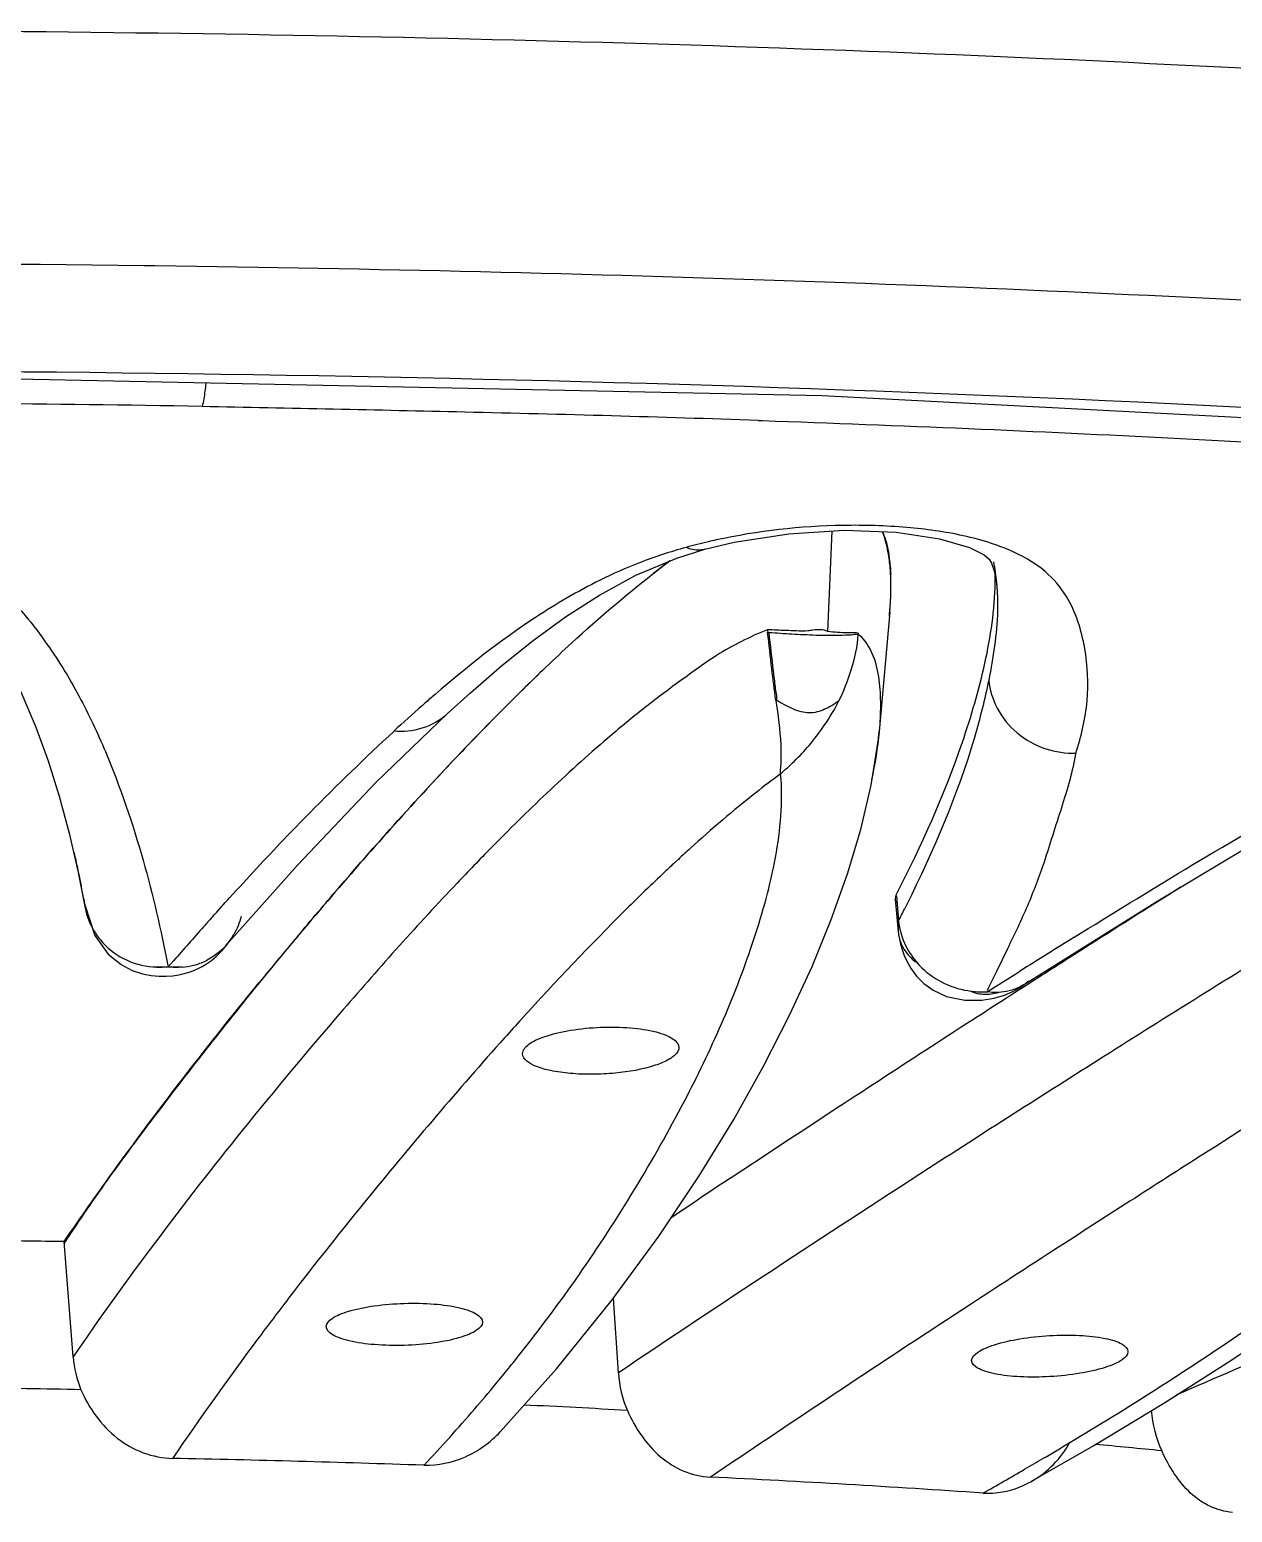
# Model space of a CAD drawing. Header units: millimetres. Extents: x 601 to 1195, y -13 to 407.
# Drawn here: x 765.611 to 769.073, y 299.212 to 303.479 of the extents above; entities that cross this region are included whole.
import ezdxf

# ---------------------------------------------------------------- set-up
doc = ezdxf.new("R2010")
doc.units = ezdxf.units.MM
doc.header["$LTSCALE"] = 0.1

msp = doc.modelspace()

# ---------------------------------------------------------------- linework, layer by layer
for p, q in [((765.9713, 302.7996), (765.9408, 302.8)), ((766.0928, 302.7979), (765.9713, 302.7996)), ((767.7087, 302.3548), (767.7208, 302.3543)), ((767.9201, 302.0364), (767.908, 301.7467)), ((768.0663, 302.0344), (768.0687, 302.0284)), ((767.4739, 301.9585), (767.5548, 301.984)), ((767.5548, 301.984), (767.5546, 301.9839)), ((767.3565, 301.9092), (767.4739, 301.9585)), ((768.3889, 301.9192), (768.3951, 301.8806)), ((768.3945, 301.8881), (768.3957, 301.8741)), ((768.087, 301.8041), (768.0564, 301.4593)), ((767.7358, 301.7451), (767.7398, 301.7448)), ((766.8799, 301.5708), (766.9701, 301.6492)), ((767.0972, 301.6445), (767.0873, 301.6351)), ((766.778, 301.5663), (766.7703, 301.5596)), ((766.8139, 301.5109), (766.8799, 301.5708)), ((766.6087, 301.3134), (766.814, 301.5109)), ((766.814, 301.5109), (766.8139, 301.5109)), ((766.908, 301.4568), (766.8898, 301.4379)), ((768.0338, 301.305), (768.0536, 301.4316)), ((768.0536, 301.4316), (768.0564, 301.4593)), ((765.7247, 301.1667), (765.7505, 301.0541)), ((767.4785, 301.0917), (767.4686, 301.0826)), ((765.7505, 301.0541), (765.7701, 300.9557)), ((765.7672, 300.9771), (765.7688, 300.9632)), ((765.7688, 300.9632), (765.7701, 300.9557)), ((765.7689, 300.9632), (765.799, 300.8724)), ((768.103, 300.9769), (768.1113, 300.8839)), ((768.1033, 300.9769), (768.1057, 300.9894)), ((768.106, 300.9871), (768.1123, 300.9143)), ((768.1359, 300.9614), (768.1301, 300.9497)), ((768.1123, 300.9143), (768.1112, 300.8846)), ((768.1112, 300.8846), (768.1125, 300.8744)), ((768.4257, 300.8341), (768.394, 300.7687)), ((768.6443, 300.834), (768.6034, 300.8079)), ((766.01, 300.7819), (766.0255, 300.7998)), ((766.0499, 300.7814), (765.9658, 300.7815)), ((766.0706, 300.7673), (766.0839, 300.7721)), ((766.0839, 300.7721), (766.0961, 300.7775)), ((768.394, 300.7687), (768.3714, 300.7225)), ((768.389, 300.7241), (768.4496, 300.7621)), ((768.4496, 300.7621), (768.4615, 300.7696)), ((768.3714, 300.7225), (768.3673, 300.7141)), ((768.3678, 300.7108), (768.389, 300.7241)), ((768.408, 300.7093), (768.401, 300.7082)), ((768.417, 300.7012), (768.4413, 300.7116)), ((768.4729, 300.7306), (768.4782, 300.7346)), ((768.4867, 300.7413), (768.4839, 300.739)), ((768.3876, 300.6925), (768.417, 300.7012)), ((767.488, 300.3804), (767.5026, 300.4083)), ((768.8096, 300.1278), (768.8047, 300.1246)), ((765.736, 299.6597), (765.7102, 299.9914)), ((767.1278, 299.6256), (767.2881, 299.8235)), ((767.3059, 299.6135), (767.2921, 299.829)), ((768.3225, 299.8127), (768.2477, 299.7637)), ((766.9522, 299.5808), (766.972, 299.6048)), ((766.9659, 299.4442), (767.1278, 299.6256)), ((768.6744, 299.4051), (768.8757, 299.5269)), ((768.4951, 299.3016), (768.6744, 299.4051))]:
    msp.add_line(p, q)
for points in [[(758.2401, 302.2278), (760.5613, 302.3807), (762.9754, 302.4614), (765.4342, 302.477), (767.8921, 302.4269), (770.2831, 302.3018), (772.5583, 302.1014), (774.6471, 301.8305)], [(767.5546, 301.9839), (767.6391, 302.0043), (767.7962, 302.0289), (767.9558, 302.0386), (768.1057, 302.0329), (768.2299, 302.0142), (768.3164, 301.9892)], [(768.3164, 301.9892), (768.3591, 301.968), (768.3735, 301.9555), (768.3804, 301.9443), (768.3889, 301.9192)], [(765.33, 301.9439), (765.395, 301.8827), (765.4512, 301.815), (765.5009, 301.7404), (765.5461, 301.658), (765.589, 301.567), (765.6286, 301.4725), (765.6641, 301.3753), (765.696, 301.2736), (765.7247, 301.1667)], [(766.9701, 301.6492), (767.0604, 301.7216), (767.1535, 301.7891), (767.2517, 301.8522), (767.3565, 301.9092)], [(768.4722, 300.7309), (768.8591, 300.9722), (769.2879, 301.229), (769.722, 301.4716)], [(766.1769, 300.8444), (766.3821, 301.0752), (766.6087, 301.3134)], [(767.2881, 299.8235), (767.4234, 300.0078), (767.5387, 300.1805), (767.6379, 300.343), (767.7237, 300.4965), (767.7985, 300.6429), (767.8633, 300.7835), (767.9187, 300.9189), (767.9652, 301.0497), (768.0037, 301.1775), (768.0338, 301.305)], [(768.1125, 300.8744), (768.1148, 300.862), (768.1182, 300.8473), (768.1228, 300.8317), (768.1288, 300.8152), (768.137, 300.7969)], [(765.799, 300.8724), (765.8376, 300.8191), (765.8742, 300.7889)], [(766.1654, 300.8295), (766.1705, 300.8353), (766.1752, 300.841), (766.1796, 300.8466), (766.1836, 300.8519)], [(765.8742, 300.7889), (765.9064, 300.772), (765.9357, 300.7623)], [(766.0961, 300.7775), (766.1074, 300.7833), (766.1175, 300.7893), (766.1264, 300.7952), (766.1343, 300.8009), (766.1414, 300.8066), (766.1479, 300.8122), (766.1541, 300.818), (766.1599, 300.8237), (766.1654, 300.8295)], [(768.137, 300.7969), (768.1488, 300.7764), (768.1645, 300.7552), (768.185, 300.7343), (768.2122, 300.7147)], [(765.9357, 300.7623), (765.9612, 300.7573), (765.9836, 300.7553), (766.0041, 300.7553), (766.0231, 300.7568), (766.0404, 300.7595), (766.0562, 300.763), (766.0706, 300.7673)], [(768.2122, 300.7147), (768.2502, 300.6973), (768.3029, 300.6864)], [(768.4413, 300.7116), (768.4585, 300.7211), (768.4729, 300.7306)], [(768.8757, 299.5269), (769.0586, 299.6431), (769.2258, 299.7542), (769.3795, 299.8608), (769.5212, 299.9632), (769.6523, 300.0616), (769.774, 300.1565), (769.8879, 300.2484), (769.9949, 300.3378), (770.0951, 300.4246), (770.1876, 300.5078), (770.2719, 300.5867), (770.348, 300.6607), (770.4169, 300.7303)], [(768.3029, 300.6864), (768.3518, 300.6867), (768.3876, 300.6925)]]:
    msp.add_lwpolyline(points)
for centre, radius, start, end in [((764.7423, 209.6224), 93.1852, 89.263106, 90.737446), ((765.0125, 244.3721), 58.0331, 88.918878, 89.561157), ((759.6007, -19.4351), 321.8957, 88.707136, 88.841765), ((765.0139, 222.1414), 80.2586, 88.075834, 88.679401), ((767.8087, 301.9371), 0.2754, 19.5625, 20.6884), ((767.7957, 301.9325), 0.2892, 19.3589, 19.5696), ((768.1957, 301.4297), 0.6, 67.2573, 69.6723), ((768.5314, 300.4765), 1.8254, 126.1559, 127.0578), ((768.8983, 299.9951), 2.4305, 126.4345, 126.9424), ((769.0137, 299.8423), 2.622, 126.9506, 127.9308), ((768.3622, 300.7027), 1.543, 127.1053, 127.5862), ((767.469, 301.8795), 0.6214, 1.1509, 3.0146), ((767.5012, 301.8849), 0.5893, 0.6845, 2.6493), ((767.7021, 301.8944), 0.6883, 359.4637, 1.9352), ((767.2023, 301.8813), 0.8883, 357.1343, 359.9677), ((767.2996, 301.8791), 0.7908, 356.9399, 359.7864), ((767.4086, 301.8782), 0.6818, 359.8275, 1.1557), ((767.284, 301.8818), 0.8065, 359.9302, 0.7237), ((767.1337, 301.8876), 0.9571, 354.2647, 355.7524), ((767.1505, 301.8872), 0.9402, 354.9299, 355.698), ((767.1918, 301.8842), 0.8988, 355.6945, 356.9843), ((767.2286, 301.8804), 0.8619, 355.7616, 357.1067), ((767.1144, 301.8904), 0.9765, 354.211, 354.9298), ((768.3462, 301.816), 0.6146, 185.9143, 186.624), ((768.1123, 306.8917), 5.1604, 265.8605, 266.222), ((768.0518, 305.9807), 4.2473, 266.2256, 266.6733), ((768.0165, 305.3792), 3.6448, 266.6789, 267.2071), ((771.4926, 297.0422), 6.3641, 133.68327, 134.49455), ((771.4537, 297.0776), 6.3116, 133.77305, 134.48825), ((772.6127, 295.9057), 7.9598, 134.51238, 135.9677), ((772.1201, 296.3989), 7.2627, 134.48649, 135.86013), ((761.8404, 300.2542), 3.9927, 11.5295, 12.3942), ((772.6341, 295.524), 7.9872, 135.48215, 136.48947), ((770.6511, 297.6536), 4.6782, 132.1352, 132.7003), ((761.2467, 300.1336), 4.5985, 10.5687, 11.5234), ((770.9014, 297.3831), 5.0468, 132.8584, 133.322), ((794.9447, 259.6053), 48.9031, 122.14416, 122.5344), ((775.3005, 292.719), 12.3013, 138.15163, 138.32727), ((763.8913, 303.0741), 4.7413, 332.9045, 333.3811), ((765.9753, 300.9925), 0.2085, 208.2896, 219.6201), ((777.6278, 290.6529), 15.4133, 138.34256, 138.82848), ((766.0312, 300.9715), 0.1934, 318.9419, 330.12), ((776.9297, 292.0118), 13.7738, 139.92456, 140.60311), ((776.5555, 292.3481), 13.2709, 139.99438, 140.54981), ((768.2329, 300.8946), 0.1221, 185.0127, 187.9761), ((794.6377, 259.0192), 49.2777, 121.87177, 122.08639), ((766.0362, 300.9703), 0.1893, 284.3086, 295.8757), ((768.3412, 300.9463), 0.2323, 221.7936, 225.8548), ((802.7415, 247.346), 63.4317, 122.56036, 122.681662), ((766.0334, 300.9809), 0.2002, 274.7034, 284.319), ((768.353, 300.9681), 0.2577, 263.0275, 273.2245), ((768.3951, 300.8531), 0.1446, 302.2522, 307.9076), ((774.33, 293.9934), 9.8693, 137.71596, 138.15209), ((776.8166, 291.7896), 13.192, 138.22714, 140.82419), ((793.0972, 262.4475), 44.8293, 122.03969, 122.57827), ((763.4578, 302.5055), 4.5561, 324.8263, 332.1974), ((799.0162, 252.4397), 56.8412, 122.83111, 123.90902), ((808.8883, 237.6052), 74.2656, 122.524375, 122.661057), ((776.303, 292.1847), 12.5443, 140.74155, 142.45722), ((807.2988, 240.0846), 71.3204, 122.665528, 122.870655), ((764.7555, 240.1543), 59.8447, 89.085916, 89.289416), ((805.0425, 243.5773), 67.1623, 122.871229, 123.143349), ((763.3047, 302.613), 4.7432, 321.3198, 324.8307), ((799.9772, 251.3113), 57.9172, 123.219191, 124.023086), ((766.0431, 299.684), 0.3081, 184.5363, 202.7006), ((763.2162, 302.6827), 4.8559, 320.6659, 321.33), ((767.6289, 299.6345), 0.3237, 183.7126, 203.441), ((764.7511, 251.1852), 48.3905, 88.80673, 89.17816), ((763.1569, 302.7317), 4.9328, 319.2224, 320.2997), ((763.0647, 302.812), 5.0551, 316.7447, 319.2163), ((764.9629, 256.8459), 42.7255, 86.82149, 87.22069), ((763.1993, 308.4308), 10.5141, 300.45089, 300.93149), ((765.7093, 266.9422), 32.601, 84.43658, 84.7742), ((764.8534, 242.8757), 56.504, 88.08078, 88.81388), ((763.132, 308.5452), 10.6469, 300.12316, 300.45121), ((765.4401, 256.1745), 43.1919, 86.1291, 87.17218), ((763.0432, 308.6987), 10.8243, 299.39322, 300.12205)]:
    msp.add_arc(centre, radius, start, end)
for points, knots in [([(781.4216, 300.4848), (781.3615, 300.6171), (781.211, 300.8058), (780.9535, 301.0223), (780.5912, 301.2688), (780.0071, 301.5604), (779.1555, 301.8821), (778.1145, 302.1861), (776.3713, 302.5885), (774.3864, 302.9018), (772.1903, 303.1464), (770.338, 303.3015), (768.3831, 303.411), (766.3589, 303.471), (764.3034, 303.4837), (761.6125, 303.4382), (759.6125, 303.3303), (758.3023, 303.222)], [0, 0, 0, 0, 0.018393, 0.029661, 0.042617, 0.073719, 0.112006, 0.15771, 0.210843, 0.338317, 0.411693, 0.490465, 0.573513, 0.659442, 0.7467, 0.833621, 1, 1, 1, 1]), ([(770.99, 302.5805), (770.6009, 302.6104), (768.9705, 302.7219), (767.3366, 302.7797), (766.0928, 302.7979)], [0, 0, 0, 0, 0.238799, 1, 1, 1, 1]), ([(758.8632, 302.2985), (760.8824, 302.446), (764.9217, 302.559), (768.9608, 302.4305), (770.967, 302.2722)], [0, 0, 0, 0, 0.501509, 1, 1, 1, 1]), ([(766.1182, 302.461), (766.1175, 302.4536), (766.1148, 302.4314), (766.1116, 302.4092), (766.1074, 302.3949)], [0, 0, 0, 0, 0.333001, 1, 1, 1, 1]), ([(767.7208, 302.3543), (768.116, 302.3408), (768.8954, 302.3072), (770.0443, 302.2402), (771.1501, 302.1553), (772.52, 302.0206), (774.0824, 301.8242), (775.2863, 301.6173), (775.8432, 301.5024)], [0, 0, 0, 0, 0.1451, 0.286256, 0.42227, 0.552039, 0.791322, 1, 1, 1, 1]), ([(765.2721, 302.026), (765.3207, 302.0077), (765.4055, 301.964), (765.54, 301.8666), (765.6538, 301.7297), (765.7546, 301.566), (765.8533, 301.3558), (765.9408, 301.0966), (765.9898, 300.8879), (766.0087, 300.7858)], [0, 0, 0, 0, 0.103726, 0.189152, 0.329931, 0.455312, 0.572555, 0.792694, 1, 1, 1, 1]), ([(768.2984, 302.0229), (768.2451, 302.0347), (768.13, 302.0504), (767.8915, 302.0572), (767.7072, 302.0369), (767.5873, 302.0107)], [0, 0, 0, 0, 0.229138, 0.485453, 1, 1, 1, 1]), ([(768.0853, 301.9577), (768.0828, 301.9756), (768.0779, 301.9994), (768.0706, 302.0225), (768.0686, 302.0284)], [0, 0, 0, 0, 0.7457, 1, 1, 1, 1]), ([(768.0687, 302.0284), (768.0733, 302.0169), (768.081, 301.9937), (768.0839, 301.9696), (768.0855, 301.9577)], [0, 0, 0, 0, 0.506776, 1, 1, 1, 1]), ([(767.5012, 301.9893), (767.4555, 301.9768), (767.371, 301.9495), (767.2247, 301.884), (767.0221, 301.7654), (766.8699, 301.6457), (766.778, 301.5663)], [0, 0, 0, 0, 0.168101, 0.314653, 0.568576, 1, 1, 1, 1]), ([(767.5873, 302.0107), (767.5799, 302.0091), (767.551, 302.0026), (767.5223, 301.9953), (767.5012, 301.9893)], [0, 0, 0, 0, 0.256819, 1, 1, 1, 1]), ([(767.5546, 301.9839), (767.5417, 301.9803), (767.5224, 301.9812), (767.5054, 301.9874), (767.5012, 301.9893)], [0, 0, 0, 0, 0.741478, 1, 1, 1, 1]), ([(768.4041, 301.9924), (768.3961, 301.9953), (768.3615, 302.0074), (768.3259, 302.0168), (768.2984, 302.0229)], [0, 0, 0, 0, 0.232648, 1, 1, 1, 1]), ([(768.623, 301.3972), (768.6386, 301.4461), (768.6622, 301.5463), (768.6541, 301.7018), (768.6139, 301.8338), (768.5311, 301.9314), (768.4659, 301.967), (768.4276, 301.9831)], [0, 0, 0, 0, 0.225919, 0.447357, 0.679789, 0.817484, 1, 1, 1, 1]), ([(767.0971, 301.6445), (767.1217, 301.6681), (767.2259, 301.7659), (767.3348, 301.859), (767.421, 301.9254)], [0, 0, 0, 0, 0.238336, 1, 1, 1, 1]), ([(768.1057, 300.9894), (768.1789, 301.1312), (768.2768, 301.35), (768.3658, 301.6538), (768.3896, 301.8101), (768.3903, 301.888)], [0, 0, 0, 0, 0.504476, 0.753763, 1, 1, 1, 1]), ([(768.3957, 301.8741), (768.3973, 301.8516), (768.399, 301.762), (768.385, 301.6729), (768.3718, 301.6073)], [0, 0, 0, 0, 0.252222, 1, 1, 1, 1]), ([(767.7347, 301.7526), (767.6842, 301.7318), (767.6137, 301.6973), (767.5315, 301.6395), (767.459, 301.5871), (767.3729, 301.5222), (767.2465, 301.4171), (767.1012, 301.2859), (766.9916, 301.1775), (766.939, 301.124)], [0, 0, 0, 0, 0.160896, 0.22917, 0.295463, 0.424137, 0.546598, 0.779179, 1, 1, 1, 1]), ([(767.8515, 301.7489), (767.8404, 301.7475), (767.8191, 301.7491), (767.7803, 301.7502), (767.7526, 301.7517), (767.7349, 301.7526)], [0, 0, 0, 0, 0.287283, 0.544346, 1, 1, 1, 1]), ([(767.7592, 301.549), (767.7546, 301.5793), (767.7472, 301.6448), (767.7395, 301.7101), (767.7355, 301.7451)], [0, 0, 0, 0, 0.466032, 1, 1, 1, 1]), ([(767.7617, 301.5491), (767.7613, 301.552), (767.7627, 301.5583), (767.7597, 301.5712), (767.7572, 301.5965), (767.7493, 301.6554), (767.7441, 301.7077), (767.7397, 301.7448)], [0, 0, 0, 0, 0.044188, 0.09503, 0.200706, 0.430954, 1, 1, 1, 1]), ([(767.8389, 301.7387), (767.851, 301.7381), (767.8914, 301.7363), (767.932, 301.7364), (767.9604, 301.7374)], [0, 0, 0, 0, 0.298384, 1, 1, 1, 1]), ([(767.9089, 301.7477), (767.8955, 301.7532), (767.8749, 301.7534), (767.8562, 301.7495), (767.8515, 301.7489)], [0, 0, 0, 0, 0.750093, 1, 1, 1, 1]), ([(767.9982, 301.7417), (767.9875, 301.7441), (767.9573, 301.7435), (767.9275, 301.7444), (767.9089, 301.7477)], [0, 0, 0, 0, 0.367112, 1, 1, 1, 1]), ([(767.9407, 301.5475), (767.9548, 301.5762), (767.9792, 301.6387), (767.9946, 301.7047), (767.9964, 301.7398)], [0, 0, 0, 0, 0.476557, 1, 1, 1, 1]), ([(767.9604, 301.7374), (767.9675, 301.7376), (767.9802, 301.7378), (767.9927, 301.7405), (767.9982, 301.7417)], [0, 0, 0, 0, 0.557727, 1, 1, 1, 1]), ([(767.9966, 301.7398), (768.0155, 301.7236), (768.0424, 301.6801), (768.0576, 301.608), (768.0613, 301.5349), (768.0588, 301.4858), (768.0566, 301.4612)], [0, 0, 0, 0, 0.254172, 0.498603, 0.74842, 1, 1, 1, 1]), ([(768.6181, 300.8674), (768.7246, 300.9335), (768.9431, 301.068), (769.4172, 301.3456), (769.7907, 301.5497), (770.0608, 301.6631)], [0, 0, 0, 0, 0.228126, 0.466929, 1, 1, 1, 1]), ([(768.3718, 301.6074), (768.3606, 301.5518), (768.3042, 301.3289), (768.213, 301.1163), (768.1359, 300.9614)], [0, 0, 0, 0, 0.246871, 1, 1, 1, 1]), ([(768.3718, 301.6073), (768.3747, 301.5795), (768.3923, 301.5218), (768.4507, 301.4504), (768.5324, 301.4052), (768.5938, 301.3963), (768.623, 301.3972)], [0, 0, 0, 0, 0.2343, 0.492106, 0.754789, 1, 1, 1, 1]), ([(766.7703, 301.5596), (766.7608, 301.5514), (766.7235, 301.5186), (766.6866, 301.4853), (766.6591, 301.4603)], [0, 0, 0, 0, 0.253222, 1, 1, 1, 1]), ([(767.9407, 301.5475), (767.9278, 301.5383), (767.9015, 301.5221), (767.8544, 301.5081), (767.8056, 301.5242), (767.7756, 301.5405), (767.7601, 301.5501)], [0, 0, 0, 0, 0.242495, 0.473472, 0.722501, 1, 1, 1, 1]), ([(767.7722, 301.3369), (767.7745, 301.3649), (767.7762, 301.4364), (767.7661, 301.5072), (767.7601, 301.5501)], [0, 0, 0, 0, 0.39289, 1, 1, 1, 1]), ([(767.7722, 301.3369), (767.7857, 301.3493), (767.8146, 301.3754), (767.8576, 301.4209), (767.9013, 301.4784), (767.928, 301.5227), (767.9407, 301.5475)], [0, 0, 0, 0, 0.202334, 0.430428, 0.691267, 1, 1, 1, 1]), ([(766.8139, 301.5109), (766.7931, 301.4917), (766.743, 301.4633), (766.6862, 301.458), (766.6591, 301.4603)], [0, 0, 0, 0, 0.509751, 1, 1, 1, 1]), ([(766.3425, 301.1483), (766.3673, 301.1742), (766.4706, 301.2807), (766.5773, 301.3841), (766.6602, 301.4602)], [0, 0, 0, 0, 0.241609, 1, 1, 1, 1]), ([(766.3901, 300.8793), (766.4285, 300.925), (766.5906, 301.1154), (766.7578, 301.3015), (766.89, 301.4383)], [0, 0, 0, 0, 0.238947, 1, 1, 1, 1]), ([(766.8898, 301.4379), (766.8444, 301.3908), (766.6732, 301.2089), (766.5088, 301.0206), (766.3903, 300.8794)], [0, 0, 0, 0, 0.261918, 1, 1, 1, 1]), ([(768.6229, 301.3992), (768.6178, 301.3725), (768.6061, 301.3189), (768.5813, 301.2403), (768.5562, 301.1619), (768.5398, 301.1096), (768.5311, 301.0838)], [0, 0, 0, 0, 0.248467, 0.500031, 0.750909, 1, 1, 1, 1]), ([(767.5026, 300.4083), (767.5404, 300.4817), (767.6115, 300.6302), (767.6994, 300.8599), (767.7647, 301.0942), (767.7804, 301.2573), (767.7729, 301.337)], [0, 0, 0, 0, 0.253477, 0.504995, 0.754105, 1, 1, 1, 1]), ([(767.772, 301.337), (767.7483, 301.3194), (767.6587, 301.2518), (767.5738, 301.1783), (767.5125, 301.1228)], [0, 0, 0, 0, 0.262953, 1, 1, 1, 1]), ([(766.1371, 300.9259), (766.1536, 300.9443), (766.2212, 301.0193), (766.2899, 301.0932), (766.3425, 301.1483)], [0, 0, 0, 0, 0.245234, 1, 1, 1, 1]), ([(767.4388, 301.0547), (767.4016, 301.0196), (767.261, 300.8829), (767.1259, 300.7408), (767.0284, 300.6336)], [0, 0, 0, 0, 0.261001, 1, 1, 1, 1]), ([(768.5311, 301.0838), (768.5167, 301.0413), (768.4851, 300.9565), (768.4456, 300.8751), (768.4257, 300.8341)], [0, 0, 0, 0, 0.495506, 1, 1, 1, 1]), ([(766.8414, 301.0231), (766.7292, 300.9048), (766.5196, 300.6702), (766.1442, 300.2209), (765.889, 299.8835), (765.736, 299.6597)], [0, 0, 0, 0, 0.278449, 0.536963, 1, 1, 1, 1]), ([(769.2762, 300.8801), (769.0893, 300.7668), (768.7295, 300.5418), (768.3719, 300.3134), (768.1989, 300.2017)], [0, 0, 0, 0, 0.514889, 1, 1, 1, 1]), ([(765.8147, 300.8596), (765.8329, 300.8376), (765.8795, 300.8006), (765.9365, 300.7847), (765.9656, 300.782)], [0, 0, 0, 0, 0.49493, 1, 1, 1, 1]), ([(768.1206, 300.8469), (768.1227, 300.8422), (768.1327, 300.8229), (768.1483, 300.8068), (768.1617, 300.797)], [0, 0, 0, 0, 0.238426, 1, 1, 1, 1]), ([(768.6038, 299.412), (768.7734, 299.5136), (769.1018, 299.7232), (769.5663, 300.0624), (769.9915, 300.4169), (770.2495, 300.6719), (770.3656, 300.8046)], [0, 0, 0, 0, 0.263307, 0.518334, 0.76523, 1, 1, 1, 1]), ([(765.7102, 299.9914), (765.7523, 300.0527), (765.9352, 300.3135), (766.1309, 300.5652), (766.2858, 300.7539)], [0, 0, 0, 0, 0.233656, 1, 1, 1, 1]), ([(766.3081, 300.7805), (766.1985, 300.6473), (766.0419, 300.4484), (765.8433, 300.1834), (765.7533, 300.0525), (765.7105, 299.9872)], [0, 0, 0, 0, 0.520591, 0.764175, 1, 1, 1, 1]), ([(768.1794, 300.7796), (768.1983, 300.7612), (768.2431, 300.7304), (768.2952, 300.7156), (768.3217, 300.7123)], [0, 0, 0, 0, 0.497137, 1, 1, 1, 1]), ([(768.4903, 300.7355), (768.3117, 300.6209), (768.0487, 300.4505), (767.7049, 300.2241), (767.5379, 300.1147), (767.457, 300.0589)], [0, 0, 0, 0, 0.515222, 0.761313, 1, 1, 1, 1]), ([(768.401, 300.7082), (768.3866, 300.7035), (768.3636, 300.7011), (768.3368, 300.7049), (768.3254, 300.7095), (768.3218, 300.7123)], [0, 0, 0, 0, 0.559729, 0.829051, 1, 1, 1, 1]), ([(768.401, 300.7082), (768.3925, 300.7078), (768.3811, 300.708), (768.3701, 300.7102), (768.3675, 300.7108)], [0, 0, 0, 0, 0.760293, 1, 1, 1, 1]), ([(767.0301, 300.5322), (767.0301, 300.5427), (767.0448, 300.5588), (767.0691, 300.5722), (767.1094, 300.5882), (767.1719, 300.6019), (767.2544, 300.61), (767.3371, 300.6085), (767.4, 300.5999), (767.4408, 300.5869), (767.4652, 300.5755), (767.4801, 300.56), (767.4801, 300.5499)], [0, 0, 0, 0, 0.063799, 0.112858, 0.173948, 0.326478, 0.503196, 0.67949, 0.830618, 0.890573, 0.938281, 1, 1, 1, 1]), ([(767.4119, 300.4989), (767.3748, 300.4866), (767.314, 300.4764), (767.2317, 300.4721), (767.1698, 300.4742), (767.1138, 300.4822), (767.0673, 300.494), (767.0301, 300.515), (767.0301, 300.5322)], [0, 0, 0, 0, 0.292564, 0.456758, 0.615866, 0.757428, 0.871324, 1, 1, 1, 1]), ([(767.4801, 300.5499), (767.4801, 300.5476), (767.478, 300.5365), (767.4692, 300.5281), (767.4622, 300.5228)], [0, 0, 0, 0, 0.207065, 1, 1, 1, 1]), ([(767.4622, 300.5228), (767.4591, 300.5205), (767.4434, 300.5104), (767.4259, 300.5035), (767.4119, 300.4989)], [0, 0, 0, 0, 0.209225, 1, 1, 1, 1]), ([(769.8038, 299.9345), (769.7279, 299.9018), (769.431, 299.7738), (769.134, 299.6459), (768.9129, 299.5507)], [0, 0, 0, 0, 0.255581, 1, 1, 1, 1]), ([(766.3567, 299.8286), (766.3266, 299.7894), (766.212, 299.6381), (766.1016, 299.4837), (766.0228, 299.3676)], [0, 0, 0, 0, 0.260608, 1, 1, 1, 1]), ([(766.4648, 299.7468), (766.4648, 299.7565), (766.4803, 299.771), (766.504, 299.7826), (766.5446, 299.7968), (766.607, 299.8085), (766.6894, 299.8153), (766.7718, 299.8135), (766.8345, 299.8055), (766.8754, 299.7936), (766.8992, 299.7835), (766.9148, 299.7695), (766.9148, 299.76)], [0, 0, 0, 0, 0.060075, 0.108548, 0.169682, 0.323535, 0.502343, 0.680828, 0.833642, 0.893953, 0.941453, 1, 1, 1, 1]), ([(766.9148, 299.7601), (766.9148, 299.7504), (766.8993, 299.7358), (766.8756, 299.7242), (766.835, 299.71), (766.7726, 299.6981), (766.6902, 299.6914), (766.6078, 299.6932), (766.5451, 299.7013), (766.5042, 299.7133), (766.4804, 299.7234), (766.4648, 299.7374), (766.4648, 299.7468)], [0, 0, 0, 0, 0.06013, 0.108616, 0.169748, 0.323557, 0.502316, 0.680784, 0.833611, 0.893941, 0.941463, 1, 1, 1, 1]), ([(768.3228, 299.6494), (768.3228, 299.659), (768.3384, 299.6734), (768.362, 299.6854), (768.4025, 299.7003), (768.4648, 299.7135), (768.547, 299.7224), (768.6295, 299.723), (768.6922, 299.717), (768.7332, 299.7065), (768.757, 299.6974), (768.7728, 299.684), (768.7728, 299.6748)], [0, 0, 0, 0, 0.060076, 0.108937, 0.170512, 0.325145, 0.504466, 0.683193, 0.835873, 0.895891, 0.942902, 1, 1, 1, 1]), ([(768.7728, 299.6748), (768.7728, 299.6651), (768.7572, 299.6507), (768.7336, 299.6387), (768.6931, 299.6237), (768.6308, 299.6105), (768.5485, 299.6016), (768.4661, 299.601), (768.4034, 299.6071), (768.3623, 299.6177), (768.3386, 299.6267), (768.3228, 299.6402), (768.3228, 299.6494)], [0, 0, 0, 0, 0.060134, 0.109007, 0.17058, 0.325178, 0.504465, 0.683176, 0.835862, 0.895893, 0.942919, 1, 1, 1, 1]), ([(765.7589, 299.5652), (765.7813, 299.5117), (765.8352, 299.4377), (765.9364, 299.3795), (765.9941, 299.3682), (766.023, 299.3676)], [0, 0, 0, 0, 0.502157, 0.74989, 1, 1, 1, 1]), ([(767.3319, 299.5057), (767.3431, 299.48), (767.3699, 299.4314), (767.4243, 299.37), (767.4924, 299.3269), (767.5447, 299.3151), (767.571, 299.3138)], [0, 0, 0, 0, 0.26142, 0.512408, 0.755489, 1, 1, 1, 1]), ([(766.7457, 299.348), (766.7864, 299.3467), (766.8696, 299.3646), (766.9378, 299.4141), (766.9659, 299.4442)], [0, 0, 0, 0, 0.497177, 1, 1, 1, 1]), ([(769.0733, 299.2123), (769.0511, 299.2143), (769.0069, 299.2262), (768.95, 299.2664), (768.9041, 299.3226), (768.8805, 299.3663), (768.8699, 299.3896)], [0, 0, 0, 0, 0.235979, 0.474686, 0.728245, 1, 1, 1, 1]), ([(768.3559, 299.2679), (768.3677, 299.2671), (768.4159, 299.2679), (768.4635, 299.2836), (768.4951, 299.3014)], [0, 0, 0, 0, 0.24478, 1, 1, 1, 1])]:
    msp.add_open_spline(points, degree=3, knots=knots)
for points in [[(768.0896, 301.9121), (768.0888, 301.9274), (768.0874, 301.9426), (768.0853, 301.9577)], [(768.0855, 301.9577), (768.0876, 301.9426), (768.0892, 301.9274), (768.0899, 301.9121)], [(768.3854, 301.9479), (768.3896, 301.9282), (768.3926, 301.9082), (768.3945, 301.8881)], [(768.0564, 301.4593), (768.0522, 301.4126), (768.0445, 301.3662), (768.0348, 301.3204)], [(768.1079, 300.9647), (768.1054, 300.9682), (768.1034, 300.9725), (768.103, 300.9769)], [(765.7702, 300.9549), (765.7742, 300.9336), (765.7815, 300.9127), (765.7917, 300.8937)], [(766.2196, 300.9268), (766.2151, 300.9088), (766.2081, 300.8912), (766.1988, 300.8751)], [(768.112, 300.8777), (768.1135, 300.8671), (768.1163, 300.8567), (768.1206, 300.8469)], [(768.1123, 300.9145), (768.1152, 300.8894), (768.1226, 300.8644), (768.1338, 300.8418)], [(766.177, 300.8444), (766.1609, 300.8261), (766.1407, 300.8107), (766.1188, 300.8)], [(768.1338, 300.8418), (768.1428, 300.8236), (768.1545, 300.8066), (768.168, 300.7914)], [(766.0088, 300.782), (765.9946, 300.7801), (765.9801, 300.7803), (765.9658, 300.7815)], [(766.0499, 300.7814), (766.0362, 300.7801), (766.0224, 300.7804), (766.0088, 300.782)], [(768.4387, 300.7154), (768.4287, 300.7122), (768.4183, 300.7106), (768.408, 300.7093)], [(768.4722, 300.7308), (768.4618, 300.7243), (768.4504, 300.719), (768.4387, 300.7154)], [(768.8398, 299.5055), (768.8431, 299.4657), (768.8534, 299.4259), (768.8699, 299.3896)], [(768.4951, 299.3014), (768.5409, 299.3273), (768.5812, 299.3676), (768.6053, 299.4143)]]:
    msp.add_open_spline(points, degree=3)

doc.saveas('drawing.dxf')
